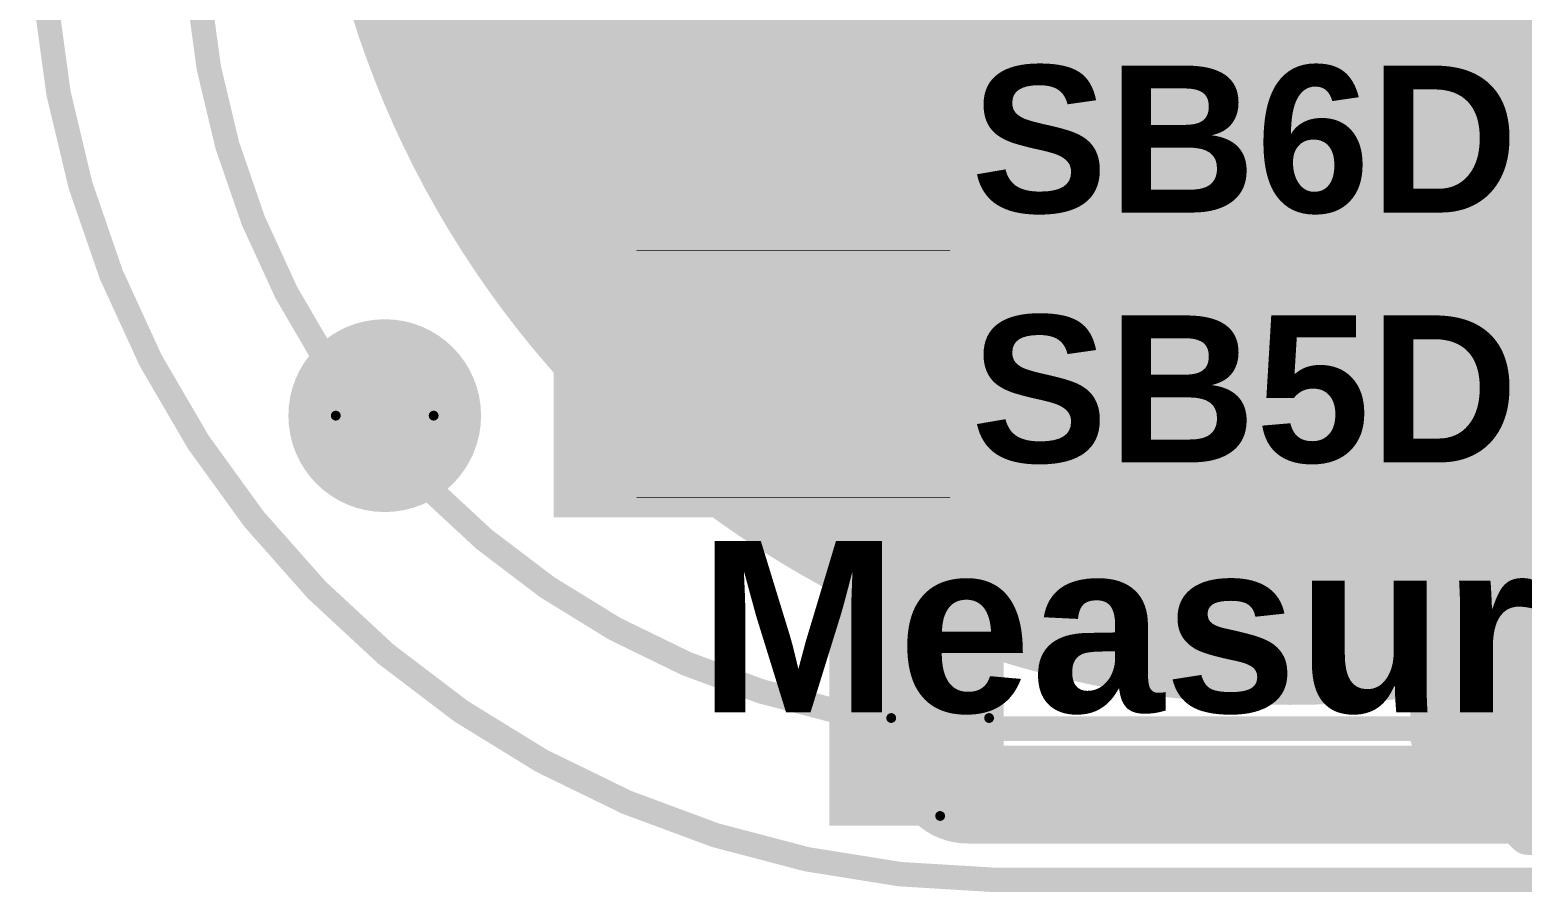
# Model space of a CAD drawing. Header units: inches. Extents: x -4.2 to 12.6, y -6.1 to 3.
# Drawn here: x -0.1086 to 0.1963, y -5.4853 to -5.3093 of the extents above; entities that cross this region are included whole.
import ezdxf

# ---------------------------------------------------------------- set-up
doc = ezdxf.new("R2010")
doc.units = ezdxf.units.IN
doc.header["$MEASUREMENT"] = 0
for name, color, linetype in [('Board Outline', 216, 'Continuous'), ('Bottom Layer', 5, 'Continuous'), ('Bottom Overlay', 54, 'Continuous'), ('Bottom Paste', 16, 'Continuous'), ('Drill Drawing', 1, 'Continuous'), ('Flex_Ribbon Bottom Coverlay', 6, 'Continuous'), ('Flex_Ribbon Top Overlay', 2, 'Continuous'), ('Pad Holes', 156, 'Continuous'), ('Top Layer', 1, 'Continuous'), ('Top Paste', 8, 'Continuous'), ('Top Solder', 216, 'Continuous'), ('Via Holes', 16, 'Continuous')]:
    doc.layers.add(name, color=color, linetype=linetype)
doc.styles.add('Arial_Bold', font='', dxfattribs={"height": 0.2})
doc.styles.get('Arial_Bold').set_extended_font_data('Arial', bold=True)

# ---------------------------------------------------------------- blocks, each defined once
blk = doc.blocks.new('S______B______0402_67')
at = {"layer": 'Top Layer'}
for points in [[(-0.0275, -0.0125), (-0.0275, 0.0125), (-0.009499999999999998, 0.0125), (-0.009500000000000001, -0.0125)], [(0.009499999999999998, -0.0125), (0.009500000000000001, 0.0125), (0.0275, 0.0125), (0.0275, -0.0125)]]:
    blk.add_hatch(color=1, dxfattribs=at).paths.add_polyline_path(points)
at = {"layer": 'Top Paste'}
for points in [[(-0.0275, -0.0125), (-0.0275, 0.0125), (-0.009499999999999998, 0.0125), (-0.009500000000000001, -0.0125)], [(0.009499999999999998, -0.0125), (0.009500000000000001, 0.0125), (0.0275, 0.0125), (0.0275, -0.0125)]]:
    blk.add_hatch(color=8, dxfattribs=at).paths.add_polyline_path(points)
at = {"layer": 'Top Solder'}
for points in [[(-0.0296654, -0.0146654), (-0.0296654, 0.0146654), (-0.007334599999999998, 0.0146654), (-0.007334600000000002, -0.0146654)], [(-0.0296654, -0.0146654), (-0.0296654, 0.0146654), (-0.007334599999999998, 0.0146654), (-0.007334600000000002, -0.0146654)], [(0.007334599999999998, -0.0146654), (0.007334600000000002, 0.0146654), (0.0296654, 0.0146654), (0.0296654, -0.0146654)], [(0.007334599999999998, -0.0146654), (0.007334600000000002, 0.0146654), (0.0296654, 0.0146654), (0.0296654, -0.0146654)]]:
    blk.add_hatch(color=216, dxfattribs=at).paths.add_polyline_path(points)
at = {"layer": 'Flex_Ribbon Top Overlay'}
for points in [[(-0.031, -0.016, 0.005, 0.005, 0), (-0.031, 0.016, 0.005, 0.005, 0)], [(-0.031, 0.016, 0.005, 0.005, 0), (0.031, 0.016, 0.005, 0.005, 0)], [(0.031, -0.016, 0.005, 0.005, 0), (0.031, 0.016, 0.005, 0.005, 0)], [(-0.031, -0.016, 0.005, 0.005, 0), (0.031, -0.016, 0.005, 0.005, 0)], [(-0.032, -0.017, 0.000127, 0.000127, 0), (0.032, -0.017, 0.000127, 0.000127, 0)]]:
    blk.add_lwpolyline(points, format="xyseb", dxfattribs=at)
for points in [[(-0.03225, 0.016, 0.0025, 0.0025, 1), (-0.02975, 0.016, 0.0025, 0.0025, 1)], [(-0.03225, 0.016, 0.0025, 0.0025, 1), (-0.02975, 0.016, 0.0025, 0.0025, 1)], [(0.02975, 0.016, 0.0025, 0.0025, 1), (0.03225, 0.016, 0.0025, 0.0025, 1)], [(0.02975, 0.016, 0.0025, 0.0025, 1), (0.03225, 0.016, 0.0025, 0.0025, 1)], [(-0.03225, -0.016, 0.0025, 0.0025, 1), (-0.02975, -0.016, 0.0025, 0.0025, 1)], [(-0.03225, -0.016, 0.0025, 0.0025, 1), (-0.02975, -0.016, 0.0025, 0.0025, 1)], [(0.02975, -0.016, 0.0025, 0.0025, 1), (0.03225, -0.016, 0.0025, 0.0025, 1)], [(0.02975, -0.016, 0.0025, 0.0025, 1), (0.03225, -0.016, 0.0025, 0.0025, 1)], [(-0.0320317, -0.017, 6.35e-05, 6.35e-05, 1), (-0.0319683, -0.017, 6.35e-05, 6.35e-05, 1)], [(0.0319683, -0.017, 6.35e-05, 6.35e-05, 1), (0.0320317, -0.017, 6.35e-05, 6.35e-05, 1)]]:
    blk.add_lwpolyline(points, format="xyseb", close=True, dxfattribs=at)
blk = doc.blocks.new('S______B______0402_74')
at = {"layer": 'Top Layer'}
for points in [[(-0.0275, -0.0125), (-0.0275, 0.0125), (-0.009499999999999998, 0.0125), (-0.009500000000000001, -0.0125)], [(0.009499999999999998, -0.0125), (0.009500000000000001, 0.0125), (0.0275, 0.0125), (0.0275, -0.0125)]]:
    blk.add_hatch(color=1, dxfattribs=at).paths.add_polyline_path(points)
at = {"layer": 'Top Paste'}
for points in [[(-0.0275, -0.0125), (-0.0275, 0.0125), (-0.009499999999999998, 0.0125), (-0.009500000000000001, -0.0125)], [(0.009499999999999998, -0.0125), (0.009500000000000001, 0.0125), (0.0275, 0.0125), (0.0275, -0.0125)]]:
    blk.add_hatch(color=8, dxfattribs=at).paths.add_polyline_path(points)
at = {"layer": 'Top Solder'}
for points in [[(-0.0296654, -0.0146654), (-0.0296654, 0.0146654), (-0.007334599999999998, 0.0146654), (-0.007334600000000002, -0.0146654)], [(-0.0296654, -0.0146654), (-0.0296654, 0.0146654), (-0.007334599999999998, 0.0146654), (-0.007334600000000002, -0.0146654)], [(0.007334599999999998, -0.0146654), (0.007334600000000002, 0.0146654), (0.0296654, 0.0146654), (0.0296654, -0.0146654)], [(0.007334599999999998, -0.0146654), (0.007334600000000002, 0.0146654), (0.0296654, 0.0146654), (0.0296654, -0.0146654)]]:
    blk.add_hatch(color=216, dxfattribs=at).paths.add_polyline_path(points)
at = {"layer": 'Flex_Ribbon Top Overlay'}
for points in [[(-0.031, -0.016, 0.005, 0.005, 0), (-0.031, 0.016, 0.005, 0.005, 0)], [(-0.031, 0.016, 0.005, 0.005, 0), (0.031, 0.016, 0.005, 0.005, 0)], [(0.031, -0.016, 0.005, 0.005, 0), (0.031, 0.016, 0.005, 0.005, 0)], [(-0.031, -0.016, 0.005, 0.005, 0), (0.031, -0.016, 0.005, 0.005, 0)], [(-0.032, -0.017, 0.000127, 0.000127, 0), (0.032, -0.017, 0.000127, 0.000127, 0)]]:
    blk.add_lwpolyline(points, format="xyseb", dxfattribs=at)
for points in [[(-0.03225, 0.016, 0.0025, 0.0025, 1), (-0.02975, 0.016, 0.0025, 0.0025, 1)], [(-0.03225, 0.016, 0.0025, 0.0025, 1), (-0.02975, 0.016, 0.0025, 0.0025, 1)], [(0.02975, 0.016, 0.0025, 0.0025, 1), (0.03225, 0.016, 0.0025, 0.0025, 1)], [(0.02975, 0.016, 0.0025, 0.0025, 1), (0.03225, 0.016, 0.0025, 0.0025, 1)], [(-0.03225, -0.016, 0.0025, 0.0025, 1), (-0.02975, -0.016, 0.0025, 0.0025, 1)], [(-0.03225, -0.016, 0.0025, 0.0025, 1), (-0.02975, -0.016, 0.0025, 0.0025, 1)], [(0.02975, -0.016, 0.0025, 0.0025, 1), (0.03225, -0.016, 0.0025, 0.0025, 1)], [(0.02975, -0.016, 0.0025, 0.0025, 1), (0.03225, -0.016, 0.0025, 0.0025, 1)], [(-0.0320317, -0.017, 6.35e-05, 6.35e-05, 1), (-0.0319683, -0.017, 6.35e-05, 6.35e-05, 1)], [(0.0319683, -0.017, 6.35e-05, 6.35e-05, 1), (0.0320317, -0.017, 6.35e-05, 6.35e-05, 1)]]:
    blk.add_lwpolyline(points, format="xyseb", close=True, dxfattribs=at)
blk = doc.blocks.new('T__________193')
at = {"layer": 'Top Layer'}
blk.add_hatch(color=1, dxfattribs=at).paths.add_polyline_path([(0.015, 0.03), (-0.015, 0.03), (-0.03, 0.015), (-0.03, -0.015), (-0.015, -0.03), (0.015, -0.03), (0.03, -0.015), (0.03, 0.015)])
at = {"layer": 'Top Paste'}
blk.add_hatch(color=8, dxfattribs=at).paths.add_polyline_path([(0.015, 0.03), (-0.015, 0.03), (-0.03, 0.015), (-0.03, -0.015), (-0.015, -0.03), (0.015, -0.03), (0.03, -0.015), (0.03, 0.015)])
at = {"layer": 'Top Solder'}
blk.add_hatch(color=216, dxfattribs=at).paths.add_polyline_path([(0.017, 0.034), (-0.017, 0.034), (-0.034, 0.017), (-0.034, -0.017), (-0.017, -0.034), (0.017, -0.034), (0.034, -0.017), (0.034, 0.017)])
blk.add_hatch(color=216, dxfattribs=at).paths.add_polyline_path([(0.017, 0.034), (-0.017, 0.034), (-0.034, 0.017), (-0.034, -0.017), (-0.017, -0.034), (0.017, -0.034), (0.034, -0.017), (0.034, 0.017)])
at = {"layer": 'Flex_Ribbon Top Overlay'}
for points in [[(-0.017, 0.037, 0.007874, 0.007874, 0), (-0.037, 0.017, 0.007874, 0.007874, 0)], [(0.017, 0.037, 0.007874, 0.007874, 0), (-0.017, 0.037, 0.007874, 0.007874, 0)], [(0.017, 0.037, 0.007874, 0.007874, 0), (-0.017, 0.037, 0.007874, 0.007874, 0)], [(0.037, 0.017, 0.007874, 0.007874, 0), (0.017, 0.037, 0.007874, 0.007874, 0)], [(-0.037, 0.017, 0.007874, 0.007874, 0), (-0.037, -0.017, 0.007874, 0.007874, 0)], [(0.037, 0.017, 0.007874, 0.007874, 0), (0.037, -0.017, 0.007874, 0.007874, 0)], [(-0.017, -0.037, 0.007874, 0.007874, 0), (-0.037, -0.017, 0.007874, 0.007874, 0)], [(0.037, -0.017, 0.007874, 0.007874, 0), (0.017, -0.037, 0.007874, 0.007874, 0)], [(0.017, -0.037, 0.007874, 0.007874, 0), (-0.017, -0.037, 0.007874, 0.007874, 0)], [(0.017, -0.037, 0.007874, 0.007874, 0), (-0.017, -0.037, 0.007874, 0.007874, 0)]]:
    blk.add_lwpolyline(points, format="xyseb", dxfattribs=at)
for points in [[(-0.0189685, 0.037, 0.003937, 0.003937, 1), (-0.0150315, 0.037, 0.003937, 0.003937, 1)], [(-0.0189685, 0.037, 0.003937, 0.003937, 1), (-0.0150315, 0.037, 0.003937, 0.003937, 1)], [(-0.0189685, 0.037, 0.003937, 0.003937, 1), (-0.0150315, 0.037, 0.003937, 0.003937, 1)], [(0.0150315, 0.037, 0.003937, 0.003937, 1), (0.0189685, 0.037, 0.003937, 0.003937, 1)], [(0.0150315, 0.037, 0.003937, 0.003937, 1), (0.0189685, 0.037, 0.003937, 0.003937, 1)], [(0.0150315, 0.037, 0.003937, 0.003937, 1), (0.0189685, 0.037, 0.003937, 0.003937, 1)], [(-0.0389685, 0.017, 0.003937, 0.003937, 1), (-0.0350315, 0.017, 0.003937, 0.003937, 1)], [(-0.0389685, 0.017, 0.003937, 0.003937, 1), (-0.0350315, 0.017, 0.003937, 0.003937, 1)], [(0.0350315, 0.017, 0.003937, 0.003937, 1), (0.0389685, 0.017, 0.003937, 0.003937, 1)], [(0.0350315, 0.017, 0.003937, 0.003937, 1), (0.0389685, 0.017, 0.003937, 0.003937, 1)], [(-0.0389685, -0.017, 0.003937, 0.003937, 1), (-0.0350315, -0.017, 0.003937, 0.003937, 1)], [(-0.0389685, -0.017, 0.003937, 0.003937, 1), (-0.0350315, -0.017, 0.003937, 0.003937, 1)], [(0.0350315, -0.017, 0.003937, 0.003937, 1), (0.0389685, -0.017, 0.003937, 0.003937, 1)], [(0.0350315, -0.017, 0.003937, 0.003937, 1), (0.0389685, -0.017, 0.003937, 0.003937, 1)], [(-0.0189685, -0.037, 0.003937, 0.003937, 1), (-0.0150315, -0.037, 0.003937, 0.003937, 1)], [(-0.0189685, -0.037, 0.003937, 0.003937, 1), (-0.0150315, -0.037, 0.003937, 0.003937, 1)], [(-0.0189685, -0.037, 0.003937, 0.003937, 1), (-0.0150315, -0.037, 0.003937, 0.003937, 1)], [(0.0150315, -0.037, 0.003937, 0.003937, 1), (0.0189685, -0.037, 0.003937, 0.003937, 1)], [(0.0150315, -0.037, 0.003937, 0.003937, 1), (0.0189685, -0.037, 0.003937, 0.003937, 1)], [(0.0150315, -0.037, 0.003937, 0.003937, 1), (0.0189685, -0.037, 0.003937, 0.003937, 1)]]:
    blk.add_lwpolyline(points, format="xyseb", close=True, dxfattribs=at)
blk = doc.blocks.new('_EMG________B_200')
at = {"layer": 'Bottom Layer'}
h = blk.add_hatch(color=5, dxfattribs=at)
edge = h.paths.add_edge_path()
edge.add_arc((1.1e-06, -0.3931963), 0.1968504, 0, 360)
at = {"layer": 'Bottom Paste'}
h = blk.add_hatch(color=16, dxfattribs=at)
edge = h.paths.add_edge_path()
edge.add_arc((1.1e-06, -0.3931963), 0.1968504, 0, 360)
at = {"layer": 'Flex_Ribbon Bottom Coverlay'}
h = blk.add_hatch(color=6, dxfattribs=at)
edge = h.paths.add_edge_path()
edge.add_arc((1.1e-06, -0.3931963), 0.2008504, 0, 360)
h = blk.add_hatch(color=6, dxfattribs=at)
edge = h.paths.add_edge_path()
edge.add_arc((1.1e-06, -0.3931963), 0.2008504, 0, 360)
at = {"layer": 'Bottom Overlay'}
for points in [[(-0.0602622, -0.5989227, 0.005, 0.005, -0.4142135623730934), (-0.2237483, -0.431721, 0.005, 0.005, 0)], [(-0.0602622, -0.5989227, 0.005, 0.005, 0), (0.0602644, -0.5989227, 0.005, 0.005, 0)]]:
    blk.add_lwpolyline(points, format="xyseb", dxfattribs=at)
blk.add_lwpolyline([(-0.0615122, -0.5989227, 0.0025, 0.0025, 1), (-0.0590122, -0.5989227, 0.0025, 0.0025, 1)], format="xyseb", close=True, dxfattribs=at)
blk.add_lwpolyline([(-0.0615122, -0.5989227, 0.0025, 0.0025, 1), (-0.0590122, -0.5989227, 0.0025, 0.0025, 1)], format="xyseb", close=True, dxfattribs=at)
blk = doc.blocks.new('C___0402_263')
at = {"layer": 'Top Layer'}
for points in [[(-0.0275, -0.0125), (-0.0275, 0.0125), (-0.009499999999999998, 0.0125), (-0.009500000000000001, -0.0125)], [(0.009499999999999998, -0.0125), (0.009500000000000001, 0.0125), (0.0275, 0.0125), (0.0275, -0.0125)]]:
    blk.add_hatch(color=1, dxfattribs=at).paths.add_polyline_path(points)
at = {"layer": 'Top Paste'}
for points in [[(-0.0275, -0.0125), (-0.0275, 0.0125), (-0.009499999999999998, 0.0125), (-0.009500000000000001, -0.0125)], [(0.009499999999999998, -0.0125), (0.009500000000000001, 0.0125), (0.0275, 0.0125), (0.0275, -0.0125)]]:
    blk.add_hatch(color=8, dxfattribs=at).paths.add_polyline_path(points)
at = {"layer": 'Top Solder'}
for points in [[(-0.0298622, -0.0148622), (-0.0298622, 0.0148622), (-0.007137799999999999, 0.0148622), (-0.007137800000000001, -0.0148622)], [(-0.0298622, -0.0148622), (-0.0298622, 0.0148622), (-0.007137799999999999, 0.0148622), (-0.007137800000000001, -0.0148622)], [(0.007137799999999999, -0.0148622), (0.007137800000000001, 0.0148622), (0.0298622, 0.0148622), (0.0298622, -0.0148622)], [(0.007137799999999999, -0.0148622), (0.007137800000000001, 0.0148622), (0.0298622, 0.0148622), (0.0298622, -0.0148622)]]:
    blk.add_hatch(color=216, dxfattribs=at).paths.add_polyline_path(points)
at = {"layer": 'Flex_Ribbon Top Overlay'}
for points in [[(-0.011, 0.016, 0.005, 0.005, 0), (-0.031, 0.016, 0.005, 0.005, 0)], [(-0.031, 0.016, 0.005, 0.005, 0), (-0.031, -0.016, 0.005, 0.005, 0)], [(0.031, 0.016, 0.005, 0.005, 0), (0.011, 0.016, 0.005, 0.005, 0)], [(0.031, 0.016, 0.005, 0.005, 0), (0.031, -0.016, 0.005, 0.005, 0)], [(-0.011, -0.016, 0.005, 0.005, 0), (-0.031, -0.016, 0.005, 0.005, 0)], [(0.031, -0.016, 0.005, 0.005, 0), (0.011, -0.016, 0.005, 0.005, 0)]]:
    blk.add_lwpolyline(points, format="xyseb", dxfattribs=at)
for points in [[(-0.03225, 0.016, 0.0025, 0.0025, 1), (-0.02975, 0.016, 0.0025, 0.0025, 1)], [(-0.03225, 0.016, 0.0025, 0.0025, 1), (-0.02975, 0.016, 0.0025, 0.0025, 1)], [(-0.01225, 0.016, 0.0025, 0.0025, 1), (-0.00975, 0.016, 0.0025, 0.0025, 1)], [(0.00975, 0.016, 0.0025, 0.0025, 1), (0.01225, 0.016, 0.0025, 0.0025, 1)], [(0.02975, 0.016, 0.0025, 0.0025, 1), (0.03225, 0.016, 0.0025, 0.0025, 1)], [(0.02975, 0.016, 0.0025, 0.0025, 1), (0.03225, 0.016, 0.0025, 0.0025, 1)], [(-0.03225, -0.016, 0.0025, 0.0025, 1), (-0.02975, -0.016, 0.0025, 0.0025, 1)], [(-0.03225, -0.016, 0.0025, 0.0025, 1), (-0.02975, -0.016, 0.0025, 0.0025, 1)], [(-0.01225, -0.016, 0.0025, 0.0025, 1), (-0.00975, -0.016, 0.0025, 0.0025, 1)], [(0.00975, -0.016, 0.0025, 0.0025, 1), (0.01225, -0.016, 0.0025, 0.0025, 1)], [(0.02975, -0.016, 0.0025, 0.0025, 1), (0.03225, -0.016, 0.0025, 0.0025, 1)], [(0.02975, -0.016, 0.0025, 0.0025, 1), (0.03225, -0.016, 0.0025, 0.0025, 1)]]:
    blk.add_lwpolyline(points, format="xyseb", close=True, dxfattribs=at)

msp = doc.modelspace()

# ---------------------------------------------------------------- hatches: boundary and pattern name
at = {"layer": 'Bottom Layer'}
h = msp.add_hatch(color=5, dxfattribs=at)
edge = h.paths.add_edge_path()
edge.add_arc((0.0773509, -5.4597832), 0.011811, 0, 360)
at = {"layer": 'Flex_Ribbon Bottom Coverlay'}
h = msp.add_hatch(color=6, dxfattribs=at)
edge = h.paths.add_edge_path()
edge.add_arc((-0.0361383, -5.388049), 0.004, 0, 360)
h = msp.add_hatch(color=6, dxfattribs=at)
edge = h.paths.add_edge_path()
edge.add_arc((-0.0361383, -5.388049), 0.004, 0, 360)
at = {"layer": 'Pad Holes'}
h = msp.add_hatch(color=7, dxfattribs=at)
edge = h.paths.add_edge_path()
edge.add_arc((-0.0361383, -5.388049), 0.019685, 0, 360)
at = {"layer": 'Top Layer'}
for points in [[(-0.0016491, -5.4087832), (0.0383509, -5.4087832), (0.0383509, -5.2777832), (-0.0016491, -5.2777832)], [(0.0563509, -5.3567832), (0.1173509, -5.3567832), (0.1173509, -5.3182832), (0.0563509, -5.3182832)], [(0.0547211, -5.373783), (0.0547211, -5.471783), (0.0903509, -5.471783), (0.0903509, -5.373783)]]:
    msp.add_hatch(color=1, dxfattribs=at).paths.add_polyline_path(points)
h = msp.add_hatch(color=1, dxfattribs=at)
edge = h.paths.add_edge_path()
edge.add_arc((0.0773509, -5.4597832), 0.011811, 0, 360)
at = {"layer": 'Top Solder'}
h = msp.add_hatch(color=216, dxfattribs=at)
edge = h.paths.add_edge_path()
edge.add_arc((-0.0361383, -5.388049), 0.004, 0, 360)
h = msp.add_hatch(color=216, dxfattribs=at)
edge = h.paths.add_edge_path()
edge.add_arc((-0.0361383, -5.388049), 0.004, 0, 360)
at = {"layer": 'Via Holes'}
h = msp.add_hatch(color=7, dxfattribs=at)
edge = h.paths.add_edge_path()
edge.add_arc((0.0773509, -5.4597832), 0.0059055, 0, 360)

# ---------------------------------------------------------------- linework, layer by layer
at = {"layer": 'Board Outline'}
for points in [[(0.0884902, -5.4828345, 0.005, 0.005, -0.4142135623730931), (-0.1061361, -5.2837848, 0.005, 0.005, 0)], [(0.0884902, -5.4828345, 0.005, 0.005, 0), (0.2097246, -5.4828345, 0.005, 0.005, 0)]]:
    msp.add_lwpolyline(points, format="xyseb", dxfattribs=at)
msp.add_lwpolyline([(0.0872402, -5.4828345, 0.0025, 0.0025, 1), (0.0897402, -5.4828345, 0.0025, 0.0025, 1)], format="xyseb", close=True, dxfattribs=at)
msp.add_lwpolyline([(0.0872402, -5.4828345, 0.0025, 0.0025, 1), (0.0897402, -5.4828345, 0.0025, 0.0025, 1)], format="xyseb", close=True, dxfattribs=at)
at = {"layer": 'Bottom Layer'}
for points in [[(-0.0226492, -5.0992831, 0.02, 0.02, -1.347470357221501), (0.2088513, -5.465408, 0.02, 0.02, 0)], [(0.0829758, -5.4654081, 0.02, 0.02, -0.4142135623730951), (0.0773509, -5.4597832, 0.02, 0.02, 0)], [(0.0829758, -5.4654081, 0.02, 0.02, 0), (0.2088514, -5.4654081, 0.02, 0.02, 0)]]:
    msp.add_lwpolyline(points, format="xyseb", dxfattribs=at)
for points in [[(0.0723509, -5.4597832, 0.01, 0.01, 1), (0.0823509, -5.4597832, 0.01, 0.01, 1)], [(0.0779758, -5.4654081, 0.01, 0.01, 1), (0.0879758, -5.4654081, 0.01, 0.01, 1)], [(0.0779758, -5.4654081, 0.01, 0.01, 1), (0.0879758, -5.4654081, 0.01, 0.01, 1)]]:
    msp.add_lwpolyline(points, format="xyseb", close=True, dxfattribs=at)
at = {"layer": 'Drill Drawing'}
for points in [[(-0.0261383, -5.388049, 0.002, 0.002, 1), (-0.0461383, -5.388049, 0.002, 0.002, 1)], [(-0.0466383, -5.388049, 0.001, 0.001, 1), (-0.0456383, -5.388049, 0.001, 0.001, 1)], [(-0.0266383, -5.388049, 0.001, 0.001, 1), (-0.0256383, -5.388049, 0.001, 0.001, 1)], [(0.0668509, -5.4497832, 0.001, 0.001, 1), (0.0678509, -5.4497832, 0.001, 0.001, 1)], [(0.0668509, -5.4497832, 0.001, 0.001, 1), (0.0678509, -5.4497832, 0.001, 0.001, 1)], [(0.0868509, -5.4497832, 0.001, 0.001, 1), (0.0878509, -5.4497832, 0.001, 0.001, 1)], [(0.0868509, -5.4497832, 0.001, 0.001, 1), (0.0878509, -5.4497832, 0.001, 0.001, 1)], [(0.0768509, -5.4697832, 0.001, 0.001, 1), (0.0778509, -5.4697832, 0.001, 0.001, 1)], [(0.0768509, -5.4697832, 0.001, 0.001, 1), (0.0778509, -5.4697832, 0.001, 0.001, 1)]]:
    msp.add_lwpolyline(points, format="xyseb", close=True, dxfattribs=at)
for points in [[(0.0673509, -5.4497832, 0.002, 0.002, 0), (0.0873509, -5.4497832, 0.002, 0.002, 0)], [(0.0673509, -5.4497832, 0.002, 0.002, 0), (0.0773509, -5.4697832, 0.002, 0.002, 0)], [(0.0773509, -5.4697832, 0.002, 0.002, 0), (0.0873509, -5.4497832, 0.002, 0.002, 0)]]:
    msp.add_lwpolyline(points, format="xyseb", dxfattribs=at)
at = {"layer": 'Top Layer'}
for points in [[(0.1783509, -5.4007832, 0.018, 0.018, 0), (0.1783509, -5.1817832, 0.018, 0.018, 0)], [(0.1203509, -5.3152832, 0.01, 0.01, 0), (0.1203509, -5.2317832, 0.01, 0.01, 0)], [(0.0173509, -5.3372832, 0.025, 0.025, 0), (0.0173509, -5.2957832, 0.025, 0.025, 0)], [(0.0981009, -5.3375332, 0.01, 0.01, 0), (0.1203509, -5.3152832, 0.01, 0.01, 0)], [(0.0868509, -5.3375332, 0.01, 0.01, 0), (0.0981009, -5.3375332, 0.01, 0.01, 0)], [(0.0770406, -5.4594729, 0.025, 0.025, 0), (0.0770406, -5.4024729, 0.025, 0.025, 0)], [(0.0763509, -5.4017832, 0.022, 0.022, 0), (0.0770406, -5.4024729, 0.022, 0.022, 0)], [(0.1783509, -5.4007832, 0.018, 0.018, 0), (0.2143509, -5.4367832, 0.018, 0.018, 0)], [(0.0770406, -5.4594729, 0.022, 0.022, 0), (0.0773509, -5.4597832, 0.022, 0.022, 0)]]:
    msp.add_lwpolyline(points, format="xyseb", dxfattribs=at)
for points in [[(0.1178509, -5.3152832, 0.005, 0.005, 1), (0.1228509, -5.3152832, 0.005, 0.005, 1)], [(0.1178509, -5.3152832, 0.005, 0.005, 1), (0.1228509, -5.3152832, 0.005, 0.005, 1)], [(0.0111009, -5.3372832, 0.0125, 0.0125, 1), (0.0236009, -5.3372832, 0.0125, 0.0125, 1)], [(0.0843509, -5.3375332, 0.005, 0.005, 1), (0.0893509, -5.3375332, 0.005, 0.005, 1)], [(0.0956009, -5.3375332, 0.005, 0.005, 1), (0.1006009, -5.3375332, 0.005, 0.005, 1)], [(0.0956009, -5.3375332, 0.005, 0.005, 1), (0.1006009, -5.3375332, 0.005, 0.005, 1)], [(0.0707906, -5.4024729, 0.0125, 0.0125, 1), (0.0832906, -5.4024729, 0.0125, 0.0125, 1)], [(0.0708509, -5.4017832, 0.011, 0.011, 1), (0.0818509, -5.4017832, 0.011, 0.011, 1)], [(0.0715406, -5.4024729, 0.011, 0.011, 1), (0.0825406, -5.4024729, 0.011, 0.011, 1)], [(0.1738509, -5.4007832, 0.009, 0.009, 1), (0.1828509, -5.4007832, 0.009, 0.009, 1)], [(0.1738509, -5.4007832, 0.009, 0.009, 1), (0.1828509, -5.4007832, 0.009, 0.009, 1)], [(0.0707906, -5.4594729, 0.0125, 0.0125, 1), (0.0832906, -5.4594729, 0.0125, 0.0125, 1)], [(0.0715406, -5.4594729, 0.011, 0.011, 1), (0.0825406, -5.4594729, 0.011, 0.011, 1)], [(0.0718509, -5.4597832, 0.011, 0.011, 1), (0.0828509, -5.4597832, 0.011, 0.011, 1)]]:
    msp.add_lwpolyline(points, format="xyseb", close=True, dxfattribs=at)

# ---------------------------------------------------------------- block references
for name, p in [('_EMG________B_200', (0.1488619, -4.8530492)), ('S______B______0402_67', (0.0473509, -5.3372832)), ('S______B______0402_74', (0.0473509, -5.3877832))]:
    msp.add_blockref(name, p)
at = {"rotation": 180}
for name, p in [('C___0402_263', (0.0363509, -5.2917832)), ('T__________193', (0.2143509, -5.4367832))]:
    msp.add_blockref(name, p, dxfattribs=at)

# ---------------------------------------------------------------- texts
at = {"layer": 'Flex_Ribbon Top Overlay', "style": 'Arial_Bold'}
for s, p in [('SB6D', (0.0836601, -5.3465832)), ('SB5D', (0.0836601, -5.3975832))]:
    msp.add_text(s, height=0.03, dxfattribs=at).set_placement(p)
msp.add_text('Measure#', height=0.035, rotation=360, dxfattribs=at).set_placement((0.028, -5.4486112))

doc.saveas('drawing.dxf')
